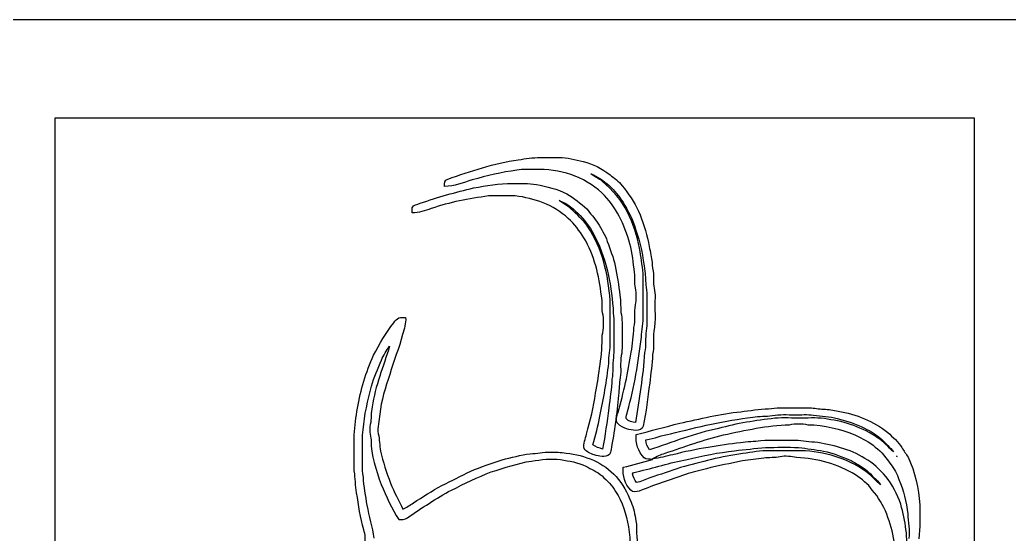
# Model space of a CAD drawing. Extents: x 0 to 1189, y 0 to 841.
# Drawn here: x 746.46 to 781.24, y 467.56 to 485.66 of the extents above; entities that cross this region are included whole.
import ezdxf

# ---------------------------------------------------------------- set-up
doc = ezdxf.new("R2010")
doc.units = 0
doc.layers.add('Base', color=7, linetype='CONTINUOUS')
doc.layers.add('Layer_1', color=7, linetype='CONTINUOUS')

msp = doc.modelspace()

# ---------------------------------------------------------------- linework, layer by layer
at = {"layer": 'Base', "color": 7}
msp.add_lwpolyline([(832.668548, 485.655341), (353.668546, 485.655341)], dxfattribs=at)
at = {"layer": 'Layer_1', "color": 7}
for points in [[(747.701663, 482.204446), (780.012988, 482.204446), (780.012988, 444.104446), (778.957695, 444.104446)], [(777.531226, 444.104446), (747.701663, 444.104446), (747.701663, 482.204446), (747.701663, 482.204446)], [(763.983975, 480.731316), (763.983975, 480.731316)], [(766.535552, 480.236297), (766.535552, 480.236297)], [(762.410859, 479.739874), (762.410859, 479.739874)], [(765.418513, 479.294672), (765.418513, 479.294672)], [(759.784555, 475.176294), (759.784555, 475.176294)], [(759.173762, 473.686324), (759.173762, 473.686324)], [(772.780303, 471.971123), (772.780303, 471.971123)], [(772.916425, 471.731858), (772.916425, 471.731858)], [(773.518447, 471.409446), (773.518447, 471.409446)], [(771.582925, 470.490626), (771.582925, 470.490626)], [(777.284593, 470.302231), (777.284593, 470.302231)]]:
    msp.add_lwpolyline(points, dxfattribs=at)
for points in [[(763.983975, 480.731316), (764.238676, 480.76675), (764.493729, 480.815866), (764.751939, 480.808849)], [(764.751939, 480.808849), (764.974364, 480.806043), (765.196439, 480.807797), (765.418864, 480.808849)], [(765.418864, 480.808849), (765.706544, 480.812708), (765.986154, 480.734123), (766.26401, 480.668518)], [(761.500458, 480.053164), (762.310522, 480.336283), (763.132162, 480.60607), (763.983975, 480.731316)], [(766.922516, 479.567968), (766.293129, 480.141924), (765.422372, 480.426446), (764.576524, 480.391363)], [(766.26401, 480.668518), (766.609226, 480.589932), (766.929883, 480.421885), (767.207389, 480.204371)], [(763.934157, 480.360841), (763.400196, 480.299095), (762.87711, 480.168938), (762.361041, 480.023344)], [(764.576524, 480.391363), (764.362168, 480.390661), (764.145707, 480.404694), (763.934157, 480.360841)], [(766.535552, 480.236297), (767.012679, 480.042288), (767.387715, 479.655324), (767.671535, 479.234681)], [(766.939356, 479.97107), (766.813759, 480.073161), (766.662552, 480.136661), (766.535552, 480.236297)], [(767.207389, 480.204371), (767.353334, 480.081932), (767.51682, 479.975982), (767.629085, 479.81846)], [(760.532872, 479.201352), (761.147173, 479.418164), (761.776209, 479.592175), (762.410859, 479.739874)], [(761.393806, 479.794603), (761.392403, 479.891432), (761.377668, 480.025449), (761.500458, 480.053164)], [(762.361041, 480.023344), (762.044243, 479.929672), (761.7299, 479.785482), (761.393806, 479.794603)], [(762.410859, 479.739874), (762.858867, 479.82267), (763.311436, 479.912833), (763.769618, 479.89494)], [(763.769618, 479.89494), (764.052737, 479.886871), (764.340066, 479.919498), (764.619676, 479.859857)], [(764.619676, 479.859857), (764.986994, 479.790744), (765.356767, 479.703037), (765.690055, 479.529026)], [(767.819936, 478.880344), (767.63119, 479.317125), (767.287729, 479.658131), (766.939356, 479.97107)], [(767.629085, 479.81846), (767.85572, 479.543761), (768.065516, 479.25117), (768.210057, 478.924197)], [(762.929383, 479.457106), (762.249828, 479.365189), (761.570975, 479.239592), (760.921941, 479.014009)], [(763.875568, 479.45886), (763.560173, 479.464123), (763.244428, 479.466228), (762.929383, 479.457106)], [(764.85824, 479.220998), (764.542494, 479.339578), (764.21061, 479.419918), (763.875568, 479.45886)], [(765.690055, 479.529026), (765.943704, 479.38238), (766.171041, 479.194686), (766.392765, 479.004888)], [(767.900626, 477.77804), (767.729422, 478.442509), (767.41964, 479.085929), (766.922516, 479.567968)], [(760.250806, 478.864206), (760.250455, 478.923846), (760.246596, 478.983487), (760.251859, 479.043128)], [(760.251859, 479.043128), (760.302027, 479.149429), (760.434991, 479.161357), (760.532872, 479.201352)], [(765.741977, 478.668794), (765.478856, 478.897183), (765.186966, 479.099612), (764.85824, 479.220998)], [(765.418513, 479.294672), (765.707245, 479.191178), (765.947914, 478.986996), (766.155955, 478.766324)], [(765.832491, 479.005239), (765.707596, 479.119609), (765.553933, 479.194686), (765.418513, 479.294672)], [(767.671535, 479.234681), (767.836776, 478.932266), (768.011839, 478.629852), (768.102002, 478.29446)], [(760.921941, 479.014009), (760.704428, 478.941388), (760.484458, 478.856136), (760.250806, 478.864206)], [(766.430654, 478.374799), (766.256643, 478.607048), (766.0479, 478.81123), (765.832491, 479.005239)], [(766.155955, 478.766324), (766.374872, 478.545302), (766.555549, 478.284987), (766.686057, 478.002219)], [(766.392765, 479.004888), (766.519414, 478.837893), (766.655886, 478.677915), (766.776571, 478.50636)], [(768.239176, 477.618062), (768.170063, 478.058703), (768.026223, 478.48496), (767.819936, 478.880344)], [(768.210057, 478.924197), (768.350038, 478.567054), (768.492124, 478.206051), (768.557027, 477.826103)], [(766.289621, 477.990642), (766.120872, 478.22675), (765.969314, 478.482855), (765.741977, 478.668794)], [(767.213353, 475.786385), (767.143538, 476.688717), (766.941461, 477.612449), (766.430654, 478.374799)], [(766.776571, 478.50636), (766.894099, 478.29446), (767.036535, 478.094136), (767.112314, 477.861888)], [(766.909184, 475.944258), (766.813759, 476.65188), (766.66606, 477.373534), (766.289621, 477.990642)], [(766.686057, 478.002219), (767.107403, 477.18128), (767.281414, 476.252637), (767.321759, 475.337324)], [(768.102002, 478.29446), (768.280925, 477.819438), (768.369684, 477.3167), (768.426869, 476.813962)], [(767.112314, 477.861888), (767.208441, 477.577015), (767.331231, 477.29986), (767.387013, 477.003059)], [(768.072182, 476.764846), (768.022013, 477.103747), (768.004472, 477.449313), (767.900626, 477.77804)], [(768.557027, 477.826103), (768.589654, 477.630341), (768.639823, 477.438087), (768.669994, 477.241623)], [(768.368281, 476.73257), (768.334952, 477.02902), (768.310044, 477.327225), (768.239176, 477.618062)], [(767.387013, 477.003059), (767.464897, 476.663457), (767.518223, 476.318592), (767.549096, 475.971974)], [(768.669994, 477.241623), (768.696657, 477.098485), (768.687535, 476.950786), (768.720864, 476.807998)], [(768.101651, 476.221062), (768.065867, 476.400686), (768.087267, 476.583819), (768.072182, 476.764846)], [(768.372491, 475.258037), (768.366527, 475.749548), (768.376701, 476.24141), (768.368281, 476.73257)], [(768.426869, 476.813962), (768.46932, 476.628374), (768.449323, 476.437172), (768.475284, 476.24983)], [(768.720864, 476.807998), (768.764367, 476.613288), (768.7149, 476.411562), (768.758052, 476.216501)], [(768.475284, 476.24983), (768.523347, 475.980393), (768.495983, 475.705344), (768.501947, 475.433451)], [(766.961107, 475.265404), (766.908132, 475.488532), (766.950582, 475.719728), (766.909184, 475.944258)], [(767.549096, 475.971974), (767.604527, 475.742181), (767.560673, 475.503968), (767.605579, 475.273123)], [(768.103756, 475.625004), (768.140242, 475.821468), (768.13919, 476.024949), (768.101651, 476.221062)], [(768.789626, 475.88988), (768.773488, 475.491338), (768.820148, 475.088587), (768.751035, 474.693203)], [(768.758052, 476.216501), (768.780856, 476.109498), (768.793836, 476.00004), (768.789626, 475.88988)], [(767.218265, 474.3108), (767.213353, 474.802661), (767.220019, 475.294523), (767.213353, 475.786385)], [(768.05043, 474.828623), (768.107615, 475.091043), (768.050781, 475.362233), (768.103756, 475.625004)], [(766.935497, 474.557783), (766.973737, 474.791084), (767.00882, 475.030349), (766.961107, 475.265404)], [(767.321759, 475.337324), (767.355789, 475.066485), (767.336143, 474.793189), (767.340353, 474.521297)], [(767.605579, 475.273123), (767.651538, 475.037015), (767.628032, 474.795294), (767.632242, 474.55638)], [(768.314253, 474.486916), (768.315306, 474.745827), (768.384068, 474.999125), (768.372491, 475.258037)], [(768.501947, 475.433451), (768.496684, 475.193134), (768.520541, 474.951062), (768.483002, 474.712498)], [(758.896958, 473.852968), (759.10114, 474.253614), (759.320408, 474.651454), (759.606685, 475.000529)], [(759.606685, 475.000529), (759.661063, 475.063678), (759.713687, 475.131037), (759.784555, 475.176294)], [(759.784555, 475.176294), (759.862088, 475.189275), (759.941024, 475.182609), (760.01961, 475.181206)], [(760.01961, 475.181206), (760.039958, 474.976322), (759.965933, 474.781261), (759.915765, 474.5862)], [(759.915765, 474.5862), (759.796132, 474.105916), (759.59616, 473.651242), (759.464248, 473.174816)], [(766.701143, 472.517012), (766.813759, 473.192358), (766.936549, 473.871562), (766.935497, 474.557783)], [(767.340353, 474.521297), (767.336143, 474.270805), (767.354737, 474.019261), (767.324916, 473.769822)], [(767.632242, 474.55638), (767.628383, 474.317816), (767.651187, 474.076446), (767.604176, 473.840689)], [(767.952549, 473.961725), (768.017803, 474.246598), (768.017803, 474.539891), (768.05043, 474.828623)], [(768.483002, 474.712498), (768.434939, 474.460253), (768.48616, 474.199587), (768.424063, 473.948744)], [(768.751035, 474.693203), (768.71069, 474.424117), (768.776295, 474.148015), (768.703323, 473.882087)], [(759.455477, 474.168714), (759.244629, 473.461092), (758.950986, 472.774521), (758.84293, 472.040236)], [(759.173762, 473.686324), (759.244629, 473.859634), (759.351983, 474.013998), (759.455477, 474.168714)], [(767.161781, 473.574761), (767.158974, 473.822095), (767.227386, 474.063465), (767.218265, 474.3108)], [(767.820988, 471.878855), (768.067621, 472.730667), (768.197427, 473.610195), (768.314253, 474.486916)], [(758.333176, 471.99112), (758.430005, 472.634891), (758.627171, 473.261471), (758.896958, 473.852968)], [(767.488403, 471.849736), (767.689427, 472.542623), (767.84274, 473.248841), (767.952549, 473.961725)], [(767.604176, 473.840689), (767.552253, 473.585637), (767.609789, 473.323918), (767.565234, 473.068515)], [(768.424063, 473.948744), (768.367579, 473.124297), (768.226897, 472.308269), (768.108317, 471.490838)], [(768.703323, 473.882087), (768.690693, 473.543186), (768.638419, 473.208145), (768.602985, 472.870998)], [(758.826441, 472.767855), (758.894151, 473.090617), (759.055533, 473.381103), (759.173762, 473.686324)], [(766.853403, 471.709755), (766.973035, 472.328617), (767.101088, 472.947128), (767.161781, 473.574761)], [(767.324916, 473.769822), (767.290535, 473.517225), (767.328776, 473.259366), (767.275099, 473.008523)], [(759.464248, 473.174816), (759.309533, 472.721195), (759.161834, 472.260206), (759.109911, 471.781675)], [(758.52964, 471.234733), (758.57174, 471.754661), (758.683654, 472.266871), (758.826441, 472.767855)], [(767.275099, 473.008523), (767.257908, 472.668921), (767.207389, 472.332827), (767.166693, 471.995681)], [(767.565234, 473.068515), (767.52103, 472.863631), (767.541729, 472.651731), (767.501383, 472.446145)], [(768.602985, 472.870998), (768.526856, 472.366156), (768.487212, 471.854297), (768.374245, 471.355418)], [(766.38645, 471.082474), (766.503276, 471.557847), (766.6408, 472.030413), (766.701143, 472.517012)], [(767.501383, 472.446145), (767.449811, 471.803427), (767.356491, 471.164918), (767.243875, 470.53062)], [(758.214947, 471.049496), (758.255994, 471.363487), (758.260906, 471.681689), (758.333176, 471.99112)], [(758.84293, 472.040236), (758.798024, 471.835703), (758.827845, 471.623452), (758.776975, 471.41962)], [(759.109911, 471.781675), (759.093071, 471.552233), (759.015889, 471.324545), (759.061497, 471.093349)], [(767.166693, 471.995681), (767.099334, 471.514344), (767.038991, 471.031603), (766.944267, 470.554827)], [(767.490157, 471.436811), (767.378944, 471.549076), (767.453671, 471.719929), (767.488403, 471.849736)], [(767.780994, 471.624153), (767.77082, 471.711159), (767.802394, 471.795358), (767.820988, 471.878855)], [(769.65898, 471.463824), (770.369759, 471.617137), (771.078082, 471.795358), (771.803596, 471.867277)], [(771.803596, 471.867277), (772.127762, 471.914639), (772.45298, 471.955335), (772.780303, 471.971123)], [(772.226345, 471.678532), (772.455436, 471.710106), (772.686983, 471.705195), (772.916425, 471.731858)], [(772.780303, 471.971123), (773.047985, 472.023396), (773.321632, 472.001294), (773.592822, 472.004452)], [(772.916425, 471.731858), (773.173582, 471.784833), (773.437405, 471.758521), (773.698071, 471.763081)], [(773.592822, 472.004452), (773.80367, 472.003048), (774.014168, 472.007258), (774.225367, 472.005153)], [(773.698071, 471.763081), (773.918041, 471.758871), (774.139764, 471.778518), (774.359032, 471.750101)], [(774.225367, 472.005153), (774.389905, 472.005504), (774.550585, 471.959896), (774.715474, 471.958844)], [(774.359032, 471.750101), (774.63759, 471.699932), (774.924568, 471.705896), (775.198916, 471.630468)], [(774.715474, 471.958844), (774.890889, 471.956739), (775.062444, 471.917797), (775.233648, 471.883065)], [(775.233648, 471.883065), (775.864789, 471.785885), (776.473828, 471.530131), (776.977267, 471.13615)], [(758.776975, 471.41962), (758.735226, 471.23754), (758.785044, 471.055109), (758.806795, 470.874432)], [(766.609226, 470.699369), (766.688864, 471.036515), (766.792358, 471.368399), (766.853403, 471.709755)], [(768.119894, 471.211579), (767.894662, 471.217894), (767.662414, 471.287358), (767.490157, 471.436811)], [(768.108317, 471.490838), (767.990439, 471.504871), (767.855369, 471.518203), (767.780994, 471.624153)], [(768.131472, 471.061775), (768.63877, 471.201405), (769.148875, 471.332615), (769.65898, 471.463824)], [(769.334113, 471.090192), (770.287314, 471.333667), (771.248585, 471.557496), (772.226345, 471.678532)], [(772.997115, 471.639239), (772.332295, 471.554689), (771.66572, 471.461369), (771.019845, 471.276833)], [(771.194557, 471.05546), (771.962872, 471.20807), (772.731187, 471.399623), (773.518447, 471.409446)], [(773.943651, 471.646957), (773.628256, 471.641695), (773.312159, 471.657833), (772.997115, 471.639239)], [(773.518447, 471.409446), (773.730698, 471.455755), (773.949264, 471.463824), (774.161867, 471.412954)], [(774.860016, 471.60591), (774.558303, 471.669059), (774.249223, 471.641695), (773.943651, 471.646957)], [(774.161867, 471.412954), (774.737226, 471.397869), (775.308375, 471.267711), (775.838477, 471.044233)], [(776.617668, 470.953018), (776.095985, 471.30946), (775.48414, 471.523115), (774.860016, 471.60591)], [(775.198916, 471.630468), (775.52624, 471.543463), (775.850405, 471.437863), (776.158082, 471.295076)], [(758.216701, 469.784407), (758.208983, 470.205753), (758.213193, 470.6278), (758.214947, 471.049496)], [(758.501574, 470.486766), (758.504732, 470.736206), (758.483682, 470.98775), (758.52964, 471.234733)], [(759.061497, 471.093349), (759.10535, 470.893026), (759.098685, 470.686388), (759.142538, 470.486416)], [(766.300146, 470.56886), (766.245767, 470.744275), (766.349262, 470.914427), (766.38645, 471.082474)], [(768.407574, 470.249606), (768.201637, 470.46291), (768.098143, 470.766728), (768.131472, 471.061775)], [(768.374245, 471.355418), (768.358107, 471.238592), (768.216723, 471.215789), (768.119894, 471.211579)], [(768.470723, 470.8818), (768.765419, 470.923197), (769.040469, 471.043882), (769.334113, 471.090192)], [(771.019845, 471.276833), (770.185925, 471.112996), (769.397262, 470.786023), (768.591408, 470.524305)], [(769.15098, 470.409584), (769.827729, 470.638675), (770.499215, 470.888115), (771.194557, 471.05546)], [(775.838477, 471.044233), (776.084408, 470.929512), (776.329637, 470.804617), (776.532416, 470.620783)], [(776.158082, 471.295076), (776.366474, 471.169128), (776.594513, 471.065283), (776.765016, 470.886711)], [(776.977267, 471.13615), (777.151629, 470.970559), (777.338972, 470.811634), (777.466673, 470.604645)], [(758.806795, 470.874432), (758.807497, 470.333805), (758.98256, 469.814929), (759.162535, 469.31149)], [(766.944267, 470.554827), (766.825336, 470.584297), (766.71237, 470.633062), (766.609226, 470.699369)], [(768.591408, 470.524305), (768.527206, 470.634115), (768.465461, 470.75059), (768.470723, 470.8818)], [(771.80114, 470.774797), (771.416281, 470.745678), (771.038789, 470.662882), (770.657088, 470.612012)], [(772.506306, 470.847418), (772.273356, 470.801811), (772.034441, 470.815142), (771.80114, 470.774797)], [(773.627905, 470.856189), (773.253922, 470.847418), (772.879588, 470.867416), (772.506306, 470.847418)], [(774.394466, 470.797601), (774.137659, 470.803565), (773.885414, 470.867766), (773.627905, 470.856189)], [(776.171764, 470.227153), (775.636751, 470.559037), (775.011574, 470.70849), (774.394466, 470.797601)], [(777.175135, 470.4587), (776.983933, 470.617976), (776.835883, 470.827421), (776.617668, 470.953018)], [(776.765016, 470.886711), (776.909557, 470.751993), (777.048485, 470.61096), (777.175135, 470.4587)], [(758.537709, 469.571805), (758.480524, 469.873869), (758.505784, 470.181545), (758.501574, 470.486766)], [(759.142538, 470.486416), (759.223229, 470.100855), (759.347071, 469.725117), (759.49056, 469.358852)], [(763.41037, 470.173827), (763.735588, 470.267499), (764.067121, 470.340471), (764.401812, 470.390639)], [(764.401812, 470.390639), (764.637568, 470.39099), (764.86701, 470.4587), (765.103118, 470.449579)], [(765.103118, 470.449579), (765.293618, 470.453087), (765.484469, 470.44607), (765.671461, 470.409233)], [(765.671461, 470.409233), (766.328563, 470.350294), (766.977596, 470.074543), (767.429113, 469.585838)], [(766.649922, 470.349592), (766.520115, 470.394499), (766.379784, 470.450982), (766.300146, 470.56886)], [(767.191952, 470.36538), (767.031974, 470.254518), (766.823231, 470.298722), (766.649922, 470.349592)], [(767.243875, 470.53062), (767.230544, 470.474487), (767.217212, 470.417653), (767.191952, 470.36538)], [(768.705778, 470.209261), (768.838392, 470.307142), (768.996615, 470.357311), (769.15098, 470.409584)], [(769.4134, 470.357311), (769.174836, 470.320123), (768.948201, 470.222943), (768.705778, 470.209261)], [(770.657088, 470.612012), (770.237146, 470.554827), (769.825974, 470.450982), (769.4134, 470.357311)], [(771.873762, 470.399059), (771.131408, 470.300827), (770.410806, 470.091032), (769.688099, 469.902637)], [(769.918593, 470.193474), (770.468342, 470.318018), (771.021248, 470.435896), (771.582925, 470.490626)], [(771.582925, 470.490626), (771.946383, 470.548512), (772.314052, 470.565352), (772.678212, 470.614468)], [(772.82135, 470.495186), (772.502096, 470.506764), (772.188455, 470.439755), (771.873762, 470.399059)], [(772.678212, 470.614468), (773.064474, 470.614819), (773.451438, 470.620783), (773.837701, 470.611311)], [(774.085386, 470.492731), (773.664041, 470.497993), (773.242695, 470.490626), (772.82135, 470.495186)], [(773.768237, 470.258026), (773.576684, 470.285742), (773.381273, 470.328894), (773.188317, 470.284689)], [(773.837701, 470.611311), (774.12924, 470.568159), (774.423234, 470.537637), (774.711966, 470.477294)], [(776.324726, 469.67565), (775.689375, 470.178739), (774.885275, 470.426775), (774.085386, 470.492731)], [(774.711966, 470.477294), (775.050516, 470.418706), (775.368717, 470.281532), (775.684112, 470.150322)], [(776.532416, 470.620783), (776.759402, 470.461858), (776.919731, 470.233117), (777.082165, 470.012797)], [(777.466673, 470.604645), (777.538242, 470.491327), (777.619284, 470.383974), (777.686994, 470.267849)], [(762.312626, 469.774233), (762.666963, 469.937369), (763.043052, 470.044371), (763.41037, 470.173827)], [(763.030773, 469.749675), (763.497726, 469.894568), (763.961171, 470.058054), (764.446367, 470.131728)], [(764.446367, 470.131728), (764.784566, 470.178037), (765.129079, 470.23838), (765.470085, 470.18365)], [(765.470085, 470.18365), (765.770745, 470.134885), (766.080176, 470.091032), (766.354524, 469.950349)], [(767.671184, 469.918073), (768.020961, 469.977363), (768.354599, 470.101557), (768.697008, 470.189965)], [(768.146908, 469.757043), (768.74016, 469.891761), (769.322535, 470.071385), (769.918593, 470.193474)], [(768.697008, 470.189965), (768.601933, 470.209963), (768.485809, 470.181896), (768.407574, 470.249606)], [(771.864289, 470.138394), (771.442242, 470.044722), (771.014231, 469.977714), (770.597798, 469.860537)], [(772.617168, 470.238029), (772.367027, 470.197684), (772.113378, 470.182949), (771.864289, 470.138394)], [(773.188317, 470.284689), (773.001325, 470.236626), (772.806615, 470.264341), (772.617168, 470.238029)], [(775.843389, 469.648987), (775.217159, 470.021918), (774.496908, 470.232416), (773.768237, 470.258026)], [(775.684112, 470.150322), (775.876717, 470.046827), (776.066867, 469.934211), (776.238071, 469.797388)], [(776.9064, 469.593206), (776.687483, 469.831418), (776.45769, 470.06928), (776.171764, 470.227153)], [(777.082165, 470.012797), (777.200043, 469.850714), (777.303889, 469.677054), (777.365635, 469.48515)], [(777.284593, 470.302231), (777.302485, 470.283987), (777.302485, 470.283987), (777.284593, 470.302231)], [(777.686994, 470.267849), (777.93538, 469.745115), (778.05782, 469.169755), (778.09606, 468.594396)], [(758.298093, 469.009427), (758.248977, 469.265532), (758.260906, 469.527601), (758.216701, 469.784407)], [(761.295223, 469.274302), (761.637281, 469.434982), (761.969867, 469.614606), (762.312626, 469.774233)], [(761.633422, 469.111518), (762.094762, 469.334294), (762.550839, 469.568648), (763.030773, 469.749675)], [(766.354524, 469.950349), (766.550988, 469.847907), (766.76359, 469.765112), (766.926726, 469.610045)], [(767.937463, 469.113272), (767.72451, 469.320612), (767.647328, 469.628639), (767.671184, 469.918073)], [(767.999209, 469.678808), (768.025171, 469.737396), (768.09253, 469.741255), (768.146908, 469.757043)], [(768.138488, 469.373236), (768.076041, 469.466557), (768.025872, 469.5697), (767.999209, 469.678808)], [(769.864215, 469.659161), (769.318676, 469.473924), (768.769629, 469.297106), (768.237422, 469.075733)], [(769.688099, 469.902637), (769.329552, 469.782653), (768.971706, 469.660214), (768.612809, 469.540932)], [(770.597798, 469.860537), (770.354673, 469.788266), (770.101726, 469.751429), (769.864215, 469.659161)], [(776.430325, 469.114675), (776.274908, 469.33254), (776.053184, 469.488308), (775.843389, 469.648987)], [(776.238071, 469.797388), (776.40682, 469.639866), (776.575919, 469.48059), (776.72011, 469.299562)], [(776.72011, 469.299562), (776.575217, 469.411126), (776.463303, 469.557772), (776.324726, 469.67565)], [(758.672778, 468.580012), (758.617348, 468.90909), (758.551743, 469.237465), (758.537709, 469.571805)], [(759.162535, 469.31149), (759.338651, 468.885233), (759.538273, 468.466344), (759.78245, 468.074468)], [(759.49056, 469.358852), (759.612999, 469.041001), (759.77824, 468.742446), (759.928044, 468.437225)], [(766.926726, 469.610045), (767.09793, 469.440595), (767.28422, 469.279916), (767.401748, 469.065208)], [(767.429113, 469.585838), (767.65645, 469.32412), (767.818883, 469.013286), (767.946234, 468.692628)], [(768.612809, 469.540932), (768.45248, 469.491115), (768.306535, 469.395338), (768.138488, 469.373236)], [(777.433344, 468.612289), (777.311958, 468.964871), (777.136543, 469.299211), (776.9064, 469.593206)], [(777.365635, 469.48515), (777.525963, 469.099941), (777.631914, 468.692628), (777.678223, 468.277949)], [(758.547883, 467.718728), (758.41948, 468.139371), (758.374574, 468.577907), (758.298093, 469.009427)], [(760.084162, 468.138319), (760.586198, 468.484938), (761.097707, 468.819278), (761.633422, 469.111518)], [(760.296063, 468.661405), (760.623035, 468.87541), (760.954218, 469.083452), (761.295223, 469.274302)], [(767.401748, 469.065208), (767.657151, 468.695786), (767.774679, 468.254794), (767.854317, 467.818714)], [(768.237422, 469.075733), (768.140944, 469.045913), (768.009734, 469.025565), (767.937463, 469.113272)], [(777.196184, 467.312468), (777.090585, 467.96115), (776.863599, 468.610184), (776.430325, 469.114675)], [(759.928044, 468.437225), (760.055394, 468.503883), (760.179588, 468.576855), (760.296063, 468.661405)], [(767.946234, 468.692628), (768.044115, 468.483184), (768.070778, 468.251286), (768.120947, 468.027808)], [(777.608057, 467.720833), (777.587007, 468.02465), (777.505615, 468.318294), (777.433344, 468.612289)], [(778.09606, 468.594396), (778.089394, 468.195855), (778.124828, 467.793454), (778.06238, 467.39772)], [(758.917306, 467.419471), (758.861174, 467.811697), (758.738734, 468.189891), (758.672778, 468.580012)], [(777.678223, 468.277949), (777.673662, 467.988866), (777.770491, 467.70259), (777.710499, 467.413507)], [(759.78245, 468.074468), (759.884892, 468.080783), (759.999613, 468.066399), (760.084162, 468.138319)], [(768.120947, 468.027808), (768.154276, 467.878706), (768.141295, 467.725043), (768.144452, 467.573485)], [(758.589632, 467.181609), (758.616295, 467.361584), (758.607875, 467.54612), (758.547883, 467.718728)], [(767.854317, 467.818714), (767.879577, 467.566468), (767.934657, 467.312468), (767.891856, 467.058819)], [(768.144452, 467.573485), (768.143049, 467.391405), (768.200585, 467.211429), (768.168309, 467.028999)], [(777.652963, 466.790435), (777.61367, 467.099515), (777.669101, 467.413507), (777.608057, 467.720833)]]:
    msp.add_open_spline(points, degree=3, dxfattribs=at)

doc.saveas('drawing.dxf')
